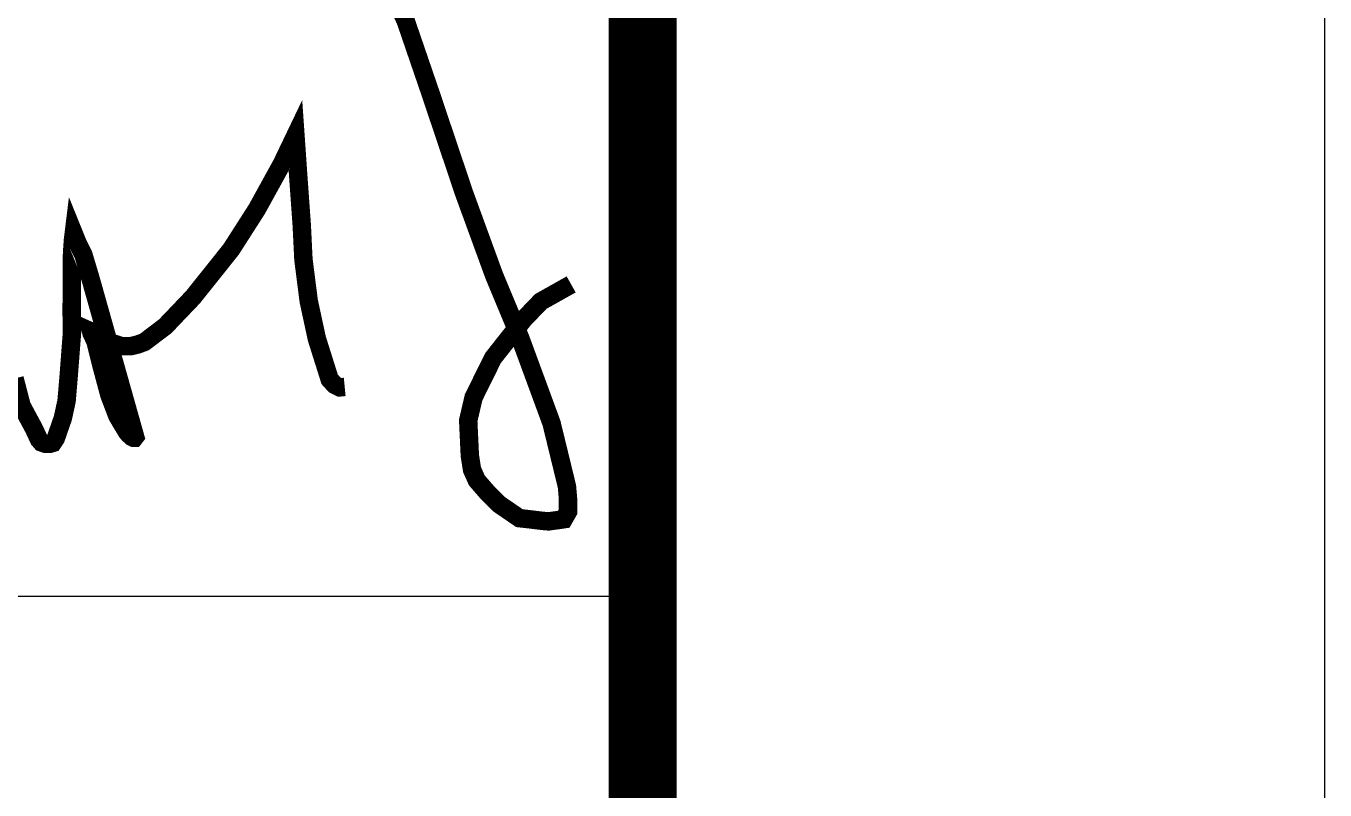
# Model space of a CAD drawing. Extents: x 2025205 to 2402328, y -557483 to 329036.
# Drawn here: x 2174822 to 2177677, y -45822 to -44143 of the extents above; entities that cross this region are included whole.
import ezdxf

# ---------------------------------------------------------------- set-up
doc = ezdxf.new("R2010")
doc.units = 0
doc.header["$LTSCALE"] = 1500
doc.header["$MEASUREMENT"] = 0
doc.layers.add('PUB_TITLE', color=4, linetype='Continuous')

# ---------------------------------------------------------------- blocks, each defined once
blk = doc.blocks.new('EWW')
at = {"const_width": 27}
for points in [[(-158655.6, 278982.2), (-158616.8, 278896.6), (-158581.9, 278794.8), (-158531.4, 278644.7), (-158487.6, 278524.8), (-158449.2, 278432.6), (-158403.4, 278308.1), (-158380.8, 278215.5), (-158379.2, 278197.3), (-158379.2, 278178.4), (-158385.5, 278167.3), (-158396.6, 278165.7), (-158407.7, 278164.2), (-158416.4, 278164.9), (-158436.1, 278167.3), (-158450.4, 278168.9), (-158480.4, 278189.4), (-158497, 278206), (-158512.8, 278224.2), (-158519.9, 278240), (-158523.1, 278260.5), (-158525.5, 278311.9), (-158517.6, 278345.8), (-158489.1, 278403.5), (-158444.2, 278460.3), (-158419.1, 278486.4), (-158374.6, 278511.4)], [(-159190.4, 278373.5), (-159180, 278333.5), (-159162.1, 278300.3), (-159154.6, 278284.2), (-159150.8, 278279.8), (-159144.7, 278277.7), (-159139.2, 278277.7), (-159134.4, 278279.1), (-159130, 278285.6), (-159119.6, 278315.5), (-159114.1, 278340.7), (-159111, 278377.7), (-159106.1, 278441.8), (-159106.7, 278469.5), (-159106.1, 278557.6), (-159104.8, 278576.1), (-159103.6, 278585.9), (-159097.4, 278570.6), (-159089.4, 278554.5), (-159078.9, 278519.4), (-159013.6, 278288), (-159014.6, 278286.7), (-159016, 278286.7), (-159017.1, 278287.2), (-159018.5, 278287.9), (-159020.3, 278289.5), (-159021.8, 278290.9), (-159023.3, 278292.3), (-159025.8, 278295.3), (-159027.7, 278298.4), (-159039.7, 278318.6), (-159051.5, 278349.6), (-159062.6, 278391), (-159071.9, 278428.1), (-159077.5, 278439.9), (-159078.1, 278442.4), (-159073.8, 278440.5), (-159068.8, 278436.8), (-159066.3, 278434.9), (-159062.6, 278432.5), (-159057, 278428.1), (-159044.6, 278424.5), (-159033.4, 278420.8), (-159020.4, 278420.8), (-159009.9, 278423.3), (-159000, 278427), (-158969.6, 278450), (-158928.7, 278492.8), (-158872.9, 278562.7), (-158835.1, 278621.7), (-158798.6, 278688), (-158778.7, 278729.5), (-158774, 278661.6), (-158769.4, 278597.3), (-158767, 278547.9), (-158759.2, 278486.8), (-158747.3, 278431.8), (-158728.5, 278372.2), (-158721.4, 278364.4), (-158713.6, 278360.5), (-158706.5, 278361.2)]]:
    blk.add_lwpolyline(points, dxfattribs=at)
at = {"layer": 'PUB_TITLE'}
blk.add_line((-165269.8, 278054.6), (-158269.8, 278054.6), dxfattribs=at)
at = {"layer": 'PUB_TITLE', "const_width": 50}
blk.add_lwpolyline([(-165269.8, 283054.6), (-158269.8, 283054.6), (-158269.8, 276054.6), (-165269.8, 276054.6)], close=True, dxfattribs=at)

msp = doc.modelspace()

# ---------------------------------------------------------------- linework, layer by layer
at = {"layer": 'PUB_TITLE', "linetype": 'ByBlock'}
msp.add_lwpolyline([(2066227.3, -68346.5), (2177677.3, -68346.5), (2177677.3, -5346.5), (2066227.3, -5346.5)], close=True, dxfattribs=at)
at = {"layer": 'PUB_TITLE', "linetype": 'ByBlock', "const_width": 150}
msp.add_lwpolyline([(2069977.3, -66846.5), (2176177.3, -66846.5), (2176177.3, -6846.5), (2069977.3, -6846.5)], close=True, dxfattribs=at)

# ---------------------------------------------------------------- block references
at = {"xscale": 1.5, "yscale": 1.5, "zscale": 1.5}
msp.add_blockref('EWW', (2413582, -462478.3), dxfattribs=at)

doc.saveas('drawing.dxf')
